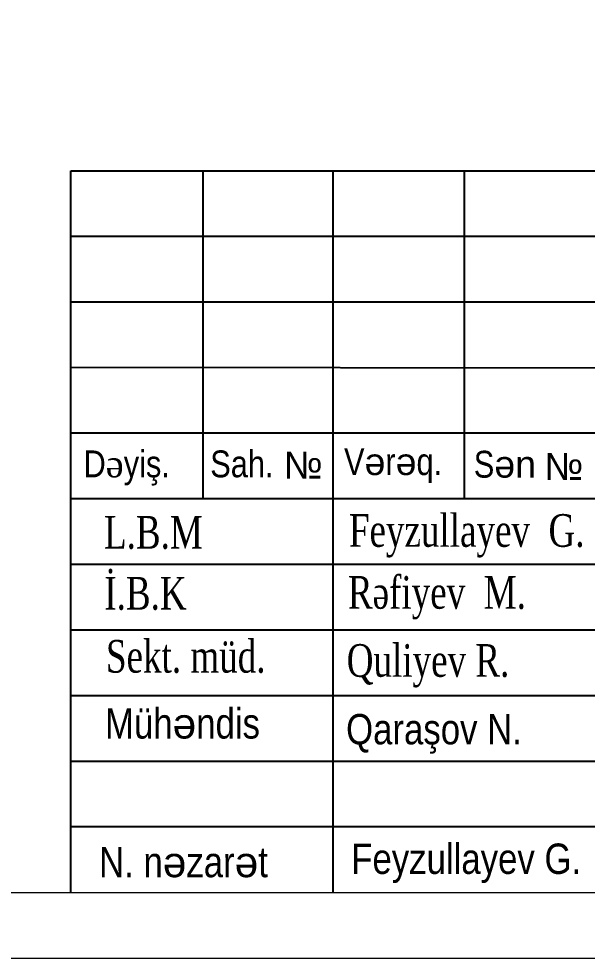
# Model space of a CAD drawing. Header units: millimetres. Extents: x -23631 to 2610815, y 484233 to 2921318.
# Drawn here: x 1757241 to 1761566, y 1417555 to 1424707 of the extents above; entities that cross this region are included whole.
import ezdxf

# ---------------------------------------------------------------- set-up
doc = ezdxf.new("R2010")
doc.units = ezdxf.units.MM
doc.layers.add('TEXT_Ном._пера__1', color=7, linetype='Continuous', lineweight=13)
doc.styles.add('400', font='times.ttf', dxfattribs={"width": 0.75, "height": 300})
doc.styles.add('RomanS', font='A3TI(LA).TTF')
doc.styles.add('style6', font='ARIALN.TTF', dxfattribs={"height": 300})

# ---------------------------------------------------------------- blocks, each defined once
blk = doc.blocks.new('üü')
at = {"lineweight": 25, "ltscale": 15}
for p, q in [((3742371.8, 330045.4), (3742371.8, 336833.4)), ((3742371.8, 336833.4), (3765204.1, 336833.4)), ((3743615.5, 333752.6), (3743615.5, 336833.3)), ((3744837.1, 330045.4), (3744837.1, 336833.4)), ((3746070.4, 333751.8), (3746070.4, 336832.9)), ((3742381.3, 336221), (3750394, 336221)), ((3742381.3, 335603.9), (3750394, 335603.9)), ((3750378.9, 334978.2), (3742370.1, 334983.7)), ((3742381.3, 334369.7), (3750394, 334369.7)), ((3742381.3, 333752.6), (3750394, 333752.6)), ((3742381.3, 333135.5), (3750394, 333135.5)), ((3742381.3, 332518.4), (3750394, 332518.4)), ((3742381.3, 331901.4), (3750394, 331901.4)), ((3742381.3, 331284.3), (3750394, 331284.3)), ((3742381.3, 330667.2), (3750394, 330667.2))]:
    blk.add_line(p, q, dxfattribs=at)
at = {"lineweight": 5, "ltscale": 15}
for p, q in [((3742371.8, 336833.4), (3744840.2, 336833.4)), ((3744840.2, 336833.4), (3747308.5, 336833.4)), ((3742381.3, 333752.6), (3743615.5, 333752.6))]:
    blk.add_line(p, q, dxfattribs=at)
at = {"lineweight": 15}
for points in [[(3716207.4, 329429.9), (3765821.2, 329429.9), (3765821.2, 364480.4), (3716207.4, 364480.4)], [(3718675.7, 330047), (3765204.1, 330047), (3765204.1, 363863.4), (3718675.7, 363863.4)]]:
    blk.add_lwpolyline(points, close=True, dxfattribs=at)
at = {"lineweight": 5, "style": 'RomanS'}
blk.add_text('№', height=254.1, dxfattribs=at).set_placement((3746823.4, 333928.4))
at = {"lineweight": 25, "attachment_point": 1}
for s, insert, char_height, width, style in [('V{\\fArial|b0|i0|c0|p34;ə\\fArial Narrow|b0|i0|c238|p34;r\\fArial|b0|i0|c0|p34;ə\\fArial Narrow|b0|i0|c238|p34;q}.', (3744939.7, 334226), 252.3204, 7625.392, 'style6'), ('D{\\fTimes New Roman|b0|i0|c238|p18;ə\\fArial Narrow|b0|i0|c238|p34;yiş.}', (3742491.8, 334205), 252.32, 7625.392, 'style6'), ('{\\fArial Narrow|b0|i0|c238|p34; Sah.}', (3743602.2, 334205), 252.32, 7625.392, 'style6'), ('№ ', (3744374, 334195.2), 254.14, 6926.517, 'RomanS'), ('S{\\fArial|b0|i0|c0|p34;ə\\fArial|b0|i0|c238|p34;n }', (3746159.2, 334201.7), 252.32, 7625.392, 'style6'), ('{\\fArial Narrow|b0|i0|c238|p34;Müh\\fArial|b0|i0|c238|p34;ə\\fArial Narrow|b0|i0|c238|p34;ndis}', (3742693.1, 331781), 285.232, 8276.452, 'style6'), ('N. n{\\fArial|b0|i0|c238|p34;ə\\fArial Narrow|b0|i0|c238|p34;zar\\fArial|b0|i0|c238|p34;ə\\fArial Narrow|b0|i0|c238|p34;t}', (3742637.3, 330476.9), 285.2318, 8276.452, 'style6')]:
    blk.add_mtext(s, dxfattribs=dict(at, insert=insert, char_height=char_height, width=width, style=style))
at = {"lineweight": 25, "ltscale": 15, "attachment_point": 1, "style": '400'}
for s, insert, char_height, width in [('{\\fTimes New Roman|b0|i0|c238|p18;Feyzullayev  G.}', (3744985.4, 333606.2), 307.434, 9277.345), ('{\\fTimes New Roman|b0|i0|c238|p18;L}.{\\fTimes New Roman|b0|i0|c238|p18;B}.М', (3742683.9, 333589), 307.437, 9277.429), ('{\\fTimes New Roman|b0|i0|c238|p18;İ.B.K}', (3742686.7, 333015.5), 307.437, 9277.429), ('{\\fTimes New Roman|b0|i0|c238|p18;Rəfiyev  M.}', (3744976.1, 333024.2), 307.434, 9277.345), ('{\\fTimes New Roman|b0|i0|c238|p18;Sekt. müd.}', (3742702.5, 332423), 307.437, 9277.429), ('{\\fTimes New Roman|b0|i0|c238|p18;Quliyev R.}', (3744964.9, 332383.9), 307.437, 9277.429)]:
    blk.add_mtext(s, dxfattribs=dict(at, insert=insert, char_height=char_height, width=width))
at = {"layer": 'TEXT_Ном._пера__1', "linetype": 'Continuous', "lineweight": 25, "insert": (3745785.1, 331539.9), "char_height": 285.232, "attachment_point": 5, "style": 'style6'}
blk.add_mtext('{\\fArial Narrow|b0|i0|c238|p34;Qaraşov N.}', dxfattribs=at)
at = {"layer": 'TEXT_Ном._пера__1', "linetype": 'Continuous', "insert": (3746087.8, 330322.3), "char_height": 285.232, "attachment_point": 5, "style": 'style6'}
blk.add_mtext('Feyzullayev G.', dxfattribs=at)

msp = doc.modelspace()

# ---------------------------------------------------------------- block references
at = {"xscale": 0.8095442897741573, "yscale": 0.8095442897741573, "zscale": 0.8095442897741573}
msp.add_blockref('üü', (-1271979, 1150866.9), dxfattribs=at)

doc.saveas('drawing.dxf')
